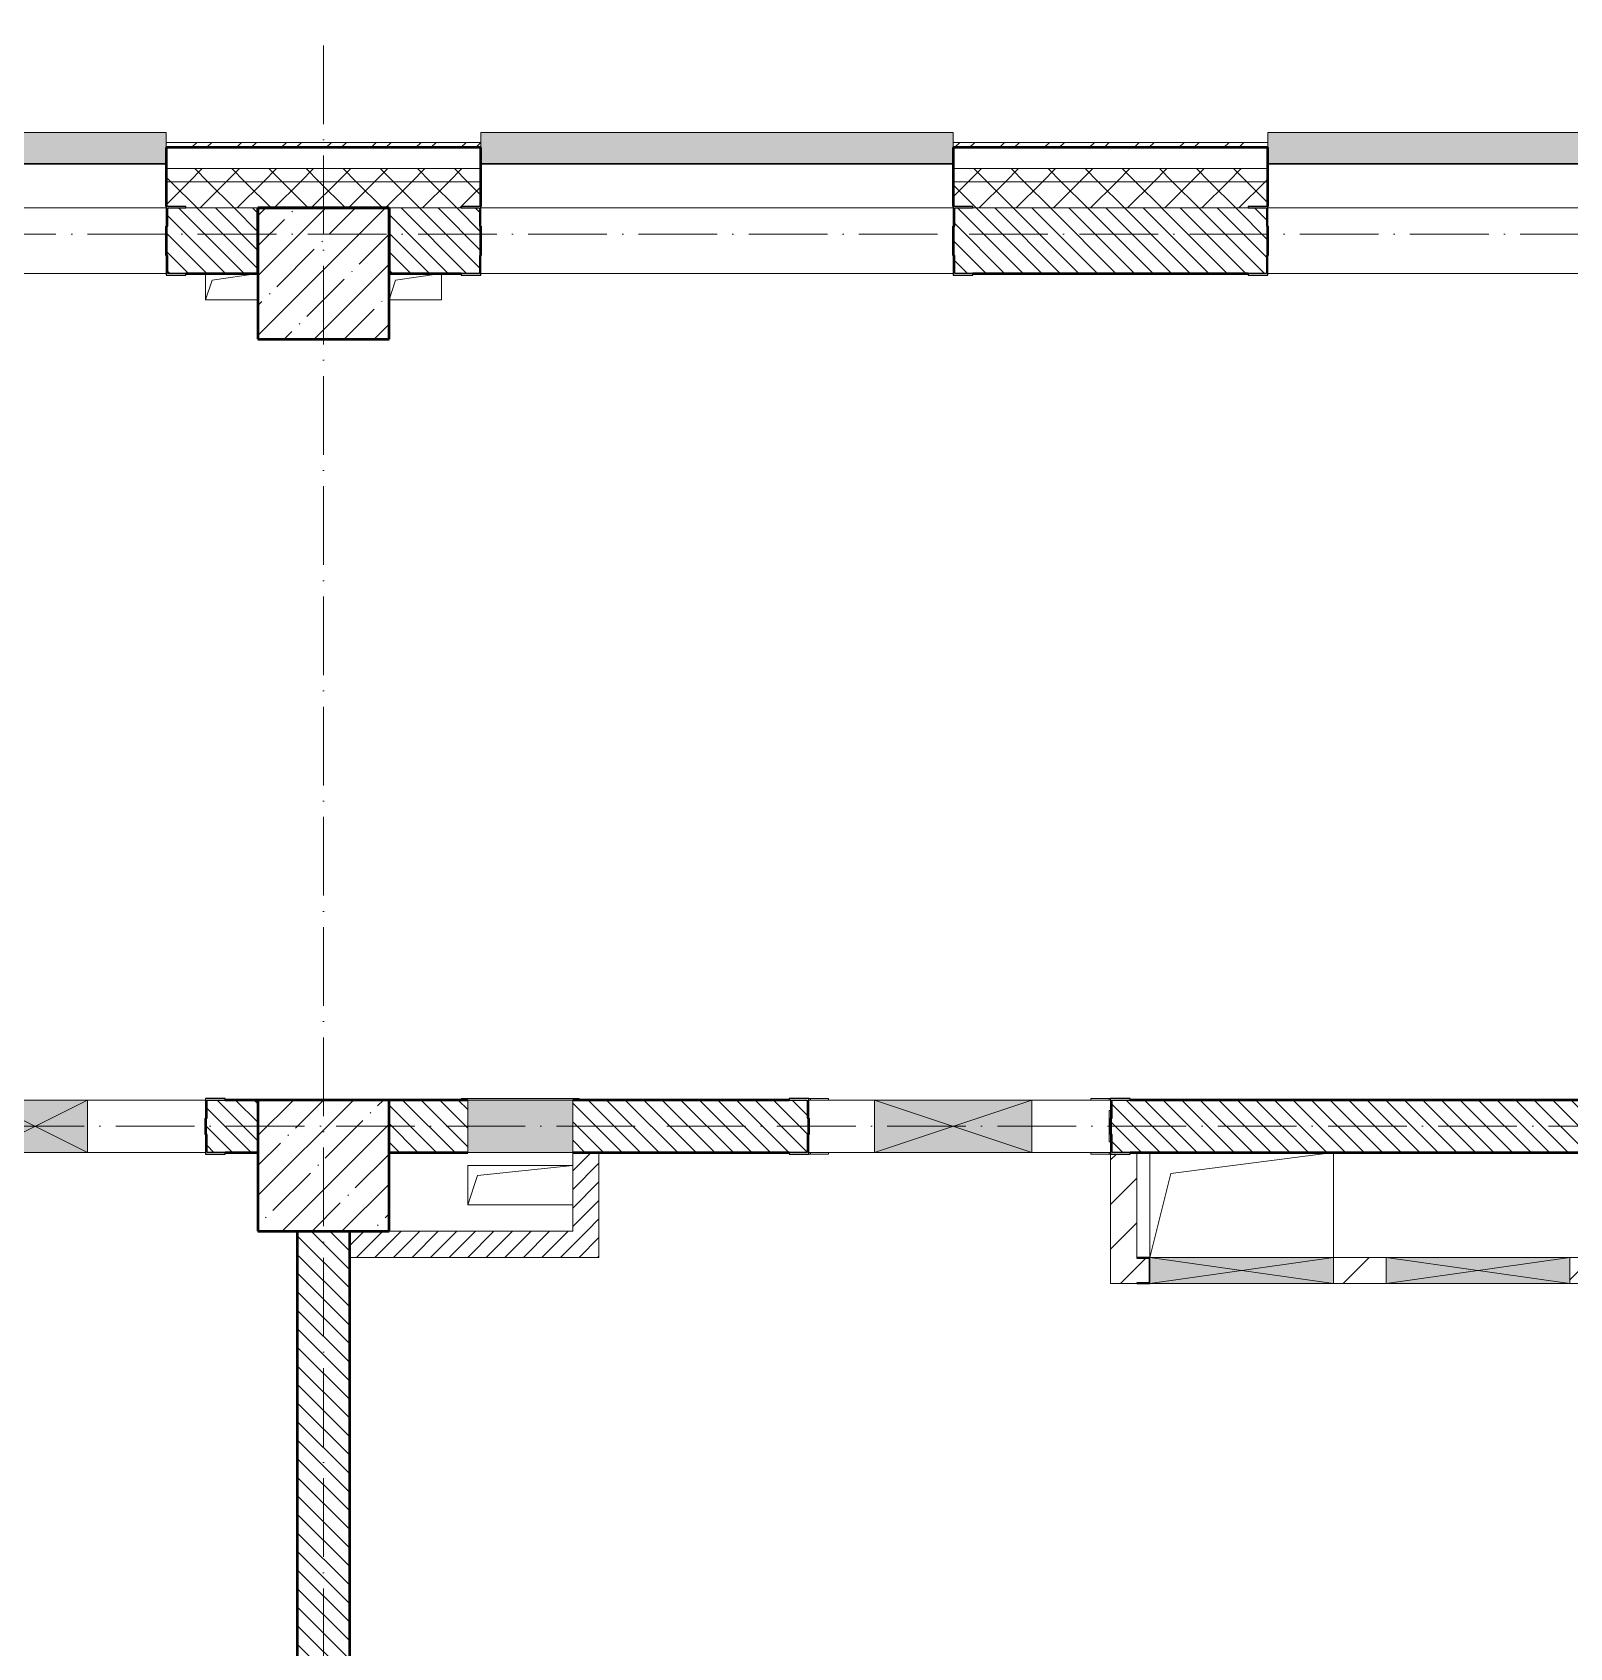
# Model space of a CAD drawing. Header units: millimetres. Extents: x -12989 to 629078, y -109036 to 555275.
# Drawn here: x 560058 to 565918, y 94778 to 100935 of the extents above; entities that cross this region are included whole.
import ezdxf

# ---------------------------------------------------------------- set-up
doc = ezdxf.new("R2010")
doc.units = ezdxf.units.MM
doc.linetypes.add('50_200_ШТРИХ_1Т_ш5_п1_п1_', pattern=[700, 500, -100, 0, -100])
for name, color, linetype, lineweight in [('A-DETL-GENF-OTLN', 7, 'Continuous', 9), ('A-FLOR-____-OTLN', 7, 'Continuous', 9), ('A-GENM-____-MCUT', 7, 'Continuous', 25), ('A-GENM-____-OTLN', 7, 'Continuous', 9), ('A-GENM-____-OTLN-1', 7, 'Continuous', 25), ('A-GLAZ-____-OTLN', 7, 'Continuous', 9), ('A-WALL-____-MCUT-2', 7, 'Continuous', 50), ('A-WALL-____-MCUT-3', 7, 'Continuous', 9), ('A-WALL-____-OTLN', 7, 'Continuous', 9), ('A-WALL-____-PATT-1', 7, 'Continuous', 9), ('A-WALL-FNSH-MCUT-1', 7, 'Continuous', 9), ('I-WALL-____-OTLN', 7, 'Continuous', 9), ('S-COLS-____-MCUT', 7, 'Continuous', 50), ('S-COLS-____-OTLN', 7, 'Continuous', 9), ('S-GRID-____-OTLN-1', 7, '50_200_ШТРИХ_1Т_ш5_п1_п1_', 9)]:
    doc.layers.add(name, color=color, linetype=linetype, lineweight=lineweight)
doc.layers.add('A-GLAZ-____-OTLN-1', color=7, linetype='Continuous', lineweight=9, true_color=0xc0c0c0)
pattern_1 = [(135, (516567.8, 90784.41), (-35.35534, -35.35534), [])]
pattern_2 = [(45, (516567.8, 90784.41), (-70.71068, 70.71068), []), (135, (516567.8, 90784.41), (-70.71068, -70.71068), [])]
pattern_3 = [(45, (516567.8, 90784.41), (-35.35534, 35.35534), [])]
pattern_4 = [(45, (516567.8, 90784.41), (-84.8528, 84.8528), [])]

# ---------------------------------------------------------------- blocks, each defined once
blk = doc.blocks.new('BSC_Колонна _Прямоугольная - 500х500-V90-АР1_План отверстий 2 этажа в осях 1-64_А-ГГ')
at = {"layer": 'S-COLS-____-OTLN'}
h = blk.add_hatch(dxfattribs=at)
h.set_pattern_fill('FP_119', color=256, style=0, pattern_type=2)
h.set_pattern_definition([(45, (-44600, -5831.04), (-114.04925, 114.04925), []), (45, (-44485.95, -5831.04), (-114.04925, 114.04925), [201.613, -40.323, 3.353, -36.97])])
h.paths.add_polyline_path([(-250, -250), (250, -250), (250, 250), (-250, 250)], flags=0)
at = {"layer": 'S-COLS-____-MCUT'}
for p, q in [((250, 250), (-250, 250)), ((-250, 250), (-250, -250)), ((250, -250), (250, 250)), ((-250, -250), (250, -250))]:
    blk.add_line(p, q, dxfattribs=at)
blk = doc.blocks.new('Фахверк_СКБ_Уголок - 250_2700-27497298-АР1_План отверстий 2 этажа в осях 1-64_А-ГГ')
at = {"layer": 'A-GENM-____-MCUT'}
for p, q in [((200, 181), (125, 181)), ((125, 181), (125, 106)), ((131, 106), (131, 175)), ((131, 175), (200, 175)), ((200, 175), (200, 181)), ((125, 106), (131, 106)), ((131, -6), (125, -6)), ((125, -6), (125, -81)), ((131, -75), (131, -6)), ((125, -81), (200, -81)), ((200, -75), (131, -75)), ((200, -81), (200, -75))]:
    blk.add_line(p, q, dxfattribs=at)
blk = doc.blocks.new('154_Стойка_СКБ_Уголок - СМ-2180_200-28268025-АР1_План отверстий 2 этажа в осях 1-64_А-ГГ')
at = {"layer": 'A-GENM-____-MCUT'}
for p, q in [((125, 156), (125, 81)), ((200, 156), (125, 156)), ((131, 81), (131, 150)), ((131, 150), (200, 150)), ((200, 150), (200, 156)), ((125, 81), (131, 81)), ((131, 19), (125, 19)), ((125, 19), (125, -56)), ((131, -50), (131, 19)), ((125, -56), (200, -56)), ((200, -50), (131, -50)), ((200, -56), (200, -50))]:
    blk.add_line(p, q, dxfattribs=at)
blk = doc.blocks.new('Стойка_Влож_Уголок_Опорный - Уголок-28213941-АР1_План отверстий 2 этажа в осях 1-64_А-ГГ')
at = {"layer": 'A-GENM-____-OTLN'}
for p, q in [((-212, -6), (-212, 0)), ((0, 0), (0, -6)), ((-212, -75), (-212, -6)), ((-212, -6), (-206, -6)), ((-6, -6), (0, -6)), ((0, -6), (0, -75)), ((-212, -75), (-206, -75)), ((-6, -75), (0, -75))]:
    blk.add_line(p, q, dxfattribs=at)
blk = doc.blocks.new('Стойка_Влож_Полоса боковая - Полоса-V142-АР1_План отверстий 2 этажа в осях 1-64_А-ГГ')
at = {"layer": 'A-GENM-____-OTLN'}
for p, q in [((-5, 60), (0, 60)), ((-5, -60), (-5, 60)), ((0, -60), (-5, -60))]:
    blk.add_line(p, q, dxfattribs=at)
blk = doc.blocks.new('Фахверк_СКБ_Уголок - 200_3960-28268576-АР1_План отверстий 2 этажа в осях 1-64_А-ГГ')
at = {"layer": 'A-GENM-____-MCUT'}
for p, q in [((200, 156), (125, 156)), ((125, 156), (125, 81)), ((131, 81), (131, 150)), ((131, 150), (200, 150)), ((200, 150), (200, 156)), ((125, 81), (131, 81)), ((131, 19), (125, 19)), ((125, 19), (125, -56)), ((131, -50), (131, 19)), ((125, -56), (200, -56)), ((200, -50), (131, -50)), ((200, -56), (200, -50))]:
    blk.add_line(p, q, dxfattribs=at)
blk = doc.blocks.new('AR_Отверстие Ниша - Лючок-32403954-АР1_План отверстий 2 этажа в осях 1-64_А-ГГ')
at = {"layer": 'A-GLAZ-____-OTLN'}
blk.add_hatch(color=256, dxfattribs=at).paths.add_polyline_path([(-200, 100), (-200, -100), (200, -100), (200, 100)], flags=0)
for p, q in [((200, 100), (-200, 100)), ((-200, 100), (-200, -100)), ((200, -100), (200, 100)), ((-200, -100), (200, -100))]:
    blk.add_line(p, q, dxfattribs=at)
blk = doc.blocks.new('Л_Общий_Лючок - Лючок-29677405-АР1_План отверстий 2 этажа в осях 1-64_А-ГГ')
at = {"layer": 'A-GLAZ-____-OTLN-1'}
blk.add_hatch(color=256, dxfattribs=at).paths.add_polyline_path([(400, 0), (424, 0), (424, 6), (-24, 6), (-24, 0), (0, 0)], flags=0)
at = {"layer": 'A-GLAZ-____-OTLN'}
for p, q in [((424, 6), (-24, 6)), ((-24, 6), (-24, 0)), ((424, 6), (424, 0))]:
    blk.add_line(p, q, dxfattribs=at)
blk = doc.blocks.new('AR_Отверстие прямоугольное _в плите_ - AR_Отверстие прямоугольное _в плите_-V155-АР1_План отверстий 2 этажа в осях 1-64_А-ГГ')
at = {"layer": 'A-GENM-____-OTLN'}
for p, q in [((200, 75), (-200, 75)), ((-200, 75), (-200, -75)), ((-162.5, 37.5), (200, 75)), ((-200, -75), (-162.5, 37.5)), ((-200, -75), (200, -75))]:
    blk.add_line(p, q, dxfattribs=at)
blk = doc.blocks.new('AR_Отверстие прямоугольное _в плите_ - AR_Отверстие прямоугольное _в плите_-V165-АР1_План отверстий 2 этажа в осях 1-64_А-ГГ')
at = {"layer": 'A-GENM-____-OTLN'}
for p, q in [((-100, 50), (-100, -50)), ((-100, -50), (-75, 25)), ((-75, 25), (100, 50)), ((-100, -50), (100, -50))]:
    blk.add_line(p, q, dxfattribs=at)
blk = doc.blocks.new('AR_Отверстие прямоугольное _в плите_ - AR_Отверстие прямоугольное _в плите_-V166-АР1_План отверстий 2 этажа в осях 1-64_А-ГГ')
at = {"layer": 'A-GENM-____-OTLN'}
for p, q in [((-100, -50), (-75, 25)), ((-75, 25), (100, 50)), ((100, -50), (100, 50)), ((-100, -50), (100, -50))]:
    blk.add_line(p, q, dxfattribs=at)
blk = doc.blocks.new('AR_Отверстие прямоугольное _в плите_ - AR_Отверстие прямоугольное _в плите_-30552525-АР1_План отверстий 2 этажа в осях 1-64_А-ГГ')
at = {"layer": 'A-GENM-____-OTLN'}
for p, q in [((-350, 200), (-350, -200)), ((-270, 120), (350, 200)), ((350, -200), (350, 200)), ((-350, -200), (-270, 120))]:
    blk.add_line(p, q, dxfattribs=at)
blk = doc.blocks.new('Отлив_СКБ - Отлив витража_120_НВФ-31885689-АР1_План отверстий 2 этажа в осях 1-64_А-ГГ')
at = {"layer": 'A-GLAZ-____-OTLN-1'}
for points in [[(1800, 2), (1800, 120), (0, 120), (0, 2), (1103.1, 2)], [(1103.1, 0), (1800, 0), (1800, 2), (0, 2), (0, 0)]]:
    blk.add_hatch(color=256, dxfattribs=at).paths.add_polyline_path(points, flags=0)
at = {"layer": 'A-GLAZ-____-OTLN'}
for p, q in [((0, 83), (0, 120)), ((1800, 120), (0, 120)), ((1800, 120), (1800, 83)), ((0, 2), (1800, 2)), ((1800, 0), (0, 0))]:
    blk.add_line(p, q, dxfattribs=at)
blk = doc.blocks.new('AR_Отверстие прямоугольное _в стене__БезПР - AR_Отверстие прямоугольное _в стене__БезПР-36428632-АР1_План отверстий 2 этажа в осях 1-64_А-ГГ')
at = {"layer": 'A-GLAZ-____-OTLN'}
blk.add_hatch(color=256, dxfattribs=at).paths.add_polyline_path([(-200, -100), (200, -100), (200, 100), (-200, 100)], flags=0)
at = {"layer": 'A-DETL-GENF-OTLN'}
for p, q in [((-200, -100), (-200, 100)), ((-200, 100), (200, 100)), ((200, 100), (-200, -100)), ((-200, 100), (200, -100)), ((200, 100), (-200, 100)), ((-200, 100), (-200, -100)), ((200, 100), (200, -100)), ((200, -100), (200, 100)), ((200, -100), (-200, -100)), ((-200, -100), (200, -100))]:
    blk.add_line(p, q, dxfattribs=at)
at = {"layer": 'A-GLAZ-____-OTLN'}
blk.add_line((200, 100), (-200, 100), dxfattribs=at)
blk = doc.blocks.new('AR_Отверстие прямоугольное _в стене__БезПР - AR_Отверстие прямоугольное _в стене__БезПР-36429042-АР1_План отверстий 2 этажа в осях 1-64_А-ГГ')
at = {"layer": 'A-GLAZ-____-OTLN'}
blk.add_hatch(color=256, dxfattribs=at).paths.add_polyline_path([(-350, -50), (350, -50), (350, 50), (-350, 50)], flags=0)
at = {"layer": 'A-DETL-GENF-OTLN'}
for p, q in [((-350, -50), (-350, 50)), ((-350, 50), (350, 50)), ((350, 50), (-350, -50)), ((-350, 50), (350, -50)), ((350, 50), (-350, 50)), ((-350, 50), (-350, -50)), ((350, 50), (350, -50)), ((350, -50), (350, 50)), ((350, -50), (-350, -50)), ((-350, -50), (350, -50))]:
    blk.add_line(p, q, dxfattribs=at)
at = {"layer": 'A-GLAZ-____-OTLN'}
blk.add_line((350, 50), (-350, 50), dxfattribs=at)
blk = doc.blocks.new('AR_Отверстие прямоугольное _в стене_ - AR_Отверстие прямоугольное _в стене__ОВ-36867292-АР1_План отверстий 2 этажа в осях 1-64_А-ГГ')
at = {"layer": 'A-GLAZ-____-OTLN'}
blk.add_hatch(color=256, dxfattribs=at).paths.add_polyline_path([(350, -50), (350, 50), (-350, 50), (-350, -50)], flags=0)
at = {"layer": 'A-DETL-GENF-OTLN'}
for p, q in [((-350, -50), (-350, 50)), ((-350, 50), (350, 50)), ((350, 50), (-350, -50)), ((-350, 50), (350, -50)), ((350, 50), (-350, 50)), ((-350, 50), (-350, -50)), ((350, 50), (350, -50)), ((350, -50), (350, 50)), ((350, -50), (-350, -50)), ((-350, -50), (350, -50))]:
    blk.add_line(p, q, dxfattribs=at)
blk = doc.blocks.new('AR_Отверстие прямоугольное _в стене_ - AR_Отверстие прямоугольное _в стене__ОВ-36868278-АР1_План отверстий 2 этажа в осях 1-64_А-ГГ')
at = {"layer": 'A-GLAZ-____-OTLN'}
blk.add_hatch(color=256, dxfattribs=at).paths.add_polyline_path([(-300, 100), (-300, -100), (300, -100), (300, 100)], flags=0)
at = {"layer": 'A-DETL-GENF-OTLN'}
for p, q in [((-300, -100), (-300, 100)), ((-300, 100), (300, 100)), ((300, 100), (-300, -100)), ((-300, 100), (300, -100)), ((300, 100), (-300, 100)), ((-300, 100), (-300, -100)), ((300, 100), (300, -100)), ((300, -100), (300, 100)), ((300, -100), (-300, -100)), ((-300, -100), (300, -100))]:
    blk.add_line(p, q, dxfattribs=at)
blk = doc.blocks.new('154_Фахверк_СКБ_Швеллер - Тип_100_3960_зеркало-V199-АР1_План отверстий 2 этажа в осях 1-64_А-ГГ')
at = {"layer": 'A-GENM-____-MCUT'}
for p, q in [((175, 50), (125, 50)), ((128, 47), (175, 47)), ((128, -47), (128, 47)), ((175, 47), (175, 50)), ((125, -50), (175, -50)), ((175, -47), (128, -47)), ((175, -50), (175, -47))]:
    blk.add_line(p, q, dxfattribs=at)
blk = doc.blocks.new('3эт')
at = {"layer": 'S-GRID-____-OTLN-1', "color": 251, "ltscale": 0.6, "true_color": 0x636466}
for p, q in [((328370.7, -91346.1), (328370.7, -76712.9)), ((387845.1, -77482.4), (279340.9, -77482.4)), ((374089.5, -80882.4), (279101.9, -80882.4))]:
    blk.add_line(p, q, dxfattribs=at)

msp = doc.modelspace()

# ---------------------------------------------------------------- hatches: boundary and pattern name
at = {"layer": 'A-WALL-____-PATT-1'}
h = msp.add_hatch(dxfattribs=at)
h.set_pattern_fill('FP_3', color=256, style=0, pattern_type=2)
h.set_pattern_definition([(45, (516567.8, 90784.41), (-85.53659, 85.53659), []), (45, (516624.82, 90784.41), (-85.53659, 85.53659), [])])
h.paths.add_polyline_path([(588432.7976, 100495.4504), (588432.7976, 100515.4504), (584567.7976, 100515.4504), (584567.7976, 100495.4504), (587252.6795, 100495.4504)], flags=0)
h.paths.add_polyline_path([(582767.7976, 100495.4504), (582767.7976, 100515.4504), (581567.7976, 100515.4504), (581567.7976, 100495.4504), (581950.2867, 100495.4504)], flags=0)
h.paths.add_polyline_path([(579767.7976, 100495.4504), (579767.7976, 100515.4504), (578567.7976, 100515.4504), (578567.7976, 100495.4504), (579299.0902, 100495.4504)], flags=0)
h.paths.add_polyline_path([(575764.1617, 100495.4504), (576767.7976, 100495.4504), (576767.7976, 100515.4504), (575567.7976, 100515.4504), (575567.7976, 100495.4504)], flags=0)
h.paths.add_polyline_path([(573112.9652, 100495.4504), (573767.7976, 100495.4504), (573767.7976, 100515.4504), (572567.7976, 100515.4504), (572567.7976, 100495.4504)], flags=0)
h.paths.add_polyline_path([(570767.7976, 100495.4504), (570767.7976, 100515.4504), (569567.7976, 100515.4504), (569567.7976, 100495.4504), (569578.0367, 100495.4504)], flags=0)
h.paths.add_polyline_path([(567767.7976, 100495.4504), (567767.7976, 100515.4504), (566567.7976, 100515.4504), (566567.7976, 100495.4504), (566926.8402, 100495.4504)], flags=0)
h.paths.add_polyline_path([(561767.7976, 100495.4504), (561767.7976, 100515.4504), (560567.7976, 100515.4504), (560567.7976, 100495.4504), (560740.7152, 100495.4504)], flags=0)
h.paths.add_polyline_path([(563567.7976, 100495.4504), (564767.7976, 100495.4504), (564767.7976, 100515.4504), (563567.7976, 100515.4504)], flags=0)
h.paths.add_polyline_path([(557567.7976, 100495.4504), (558767.7976, 100495.4504), (558767.7976, 100515.4504), (557567.7976, 100515.4504)], flags=0)
h.paths.add_polyline_path([(554902.7976, 100495.4504), (555767.7976, 100495.4504), (555767.7976, 100515.4504), (554902.7976, 100515.4504)], flags=0)
h = msp.add_hatch(dxfattribs=at)
h.set_pattern_fill('FP_1', color=256, style=0, pattern_type=2)
h.set_pattern_definition(pattern_2)
h.paths.add_polyline_path([(590917.7976, 100365.4504), (590917.7976, 100415.4504), (584567.7976, 100415.4504), (584567.7976, 100365.4504), (590787.6081, 100365.4504)], flags=0)
h.paths.add_polyline_path([(581950.2867, 100365.4504), (582767.7976, 100365.4504), (582767.7976, 100415.4504), (581567.7976, 100415.4504), (581567.7976, 100365.4504)], flags=0)
h.paths.add_polyline_path([(579767.7976, 100365.4504), (579767.7976, 100415.4504), (578567.7976, 100415.4504), (578567.7976, 100365.4504), (579299.0902, 100365.4504)], flags=0)
h.paths.add_polyline_path([(576767.7976, 100365.4504), (576767.7976, 100415.4504), (575567.7976, 100415.4504), (575567.7976, 100365.4504), (576647.8938, 100365.4504)], flags=0)
h.paths.add_polyline_path([(573767.7976, 100365.4504), (573767.7976, 100415.4504), (572567.7976, 100415.4504), (572567.7976, 100365.4504), (573112.9652, 100365.4504)], flags=0)
h.paths.add_polyline_path([(569567.7976, 100365.4504), (570767.7976, 100365.4504), (570767.7976, 100415.4504), (569567.7976, 100415.4504)], flags=0)
h.paths.add_polyline_path([(566567.7976, 100365.4504), (567767.7976, 100365.4504), (567767.7976, 100415.4504), (566567.7976, 100415.4504)], flags=0)
h.paths.add_polyline_path([(564275.6438, 100365.4504), (564767.7976, 100365.4504), (564767.7976, 100415.4504), (563567.7976, 100415.4504), (563567.7976, 100365.4504)], flags=0)
h.paths.add_polyline_path([(561767.7976, 100365.4504), (561767.7976, 100415.4504), (560567.7976, 100415.4504), (560567.7976, 100365.4504), (560740.7152, 100365.4504)], flags=0)
h.paths.add_polyline_path([(558767.7976, 100365.4504), (558767.7976, 100415.4504), (557567.7976, 100415.4504), (557567.7976, 100365.4504), (558089.5188, 100365.4504)], flags=0)
h.paths.add_polyline_path([(554367.7976, 100365.4504), (555767.7976, 100365.4504), (555767.7976, 100415.4504), (554367.7976, 100415.4504)], flags=0)
h.paths.add_polyline_path([(552567.7976, 100365.4504), (552567.7976, 100415.4504), (551367.7976, 100415.4504), (551367.7976, 100365.4504), (551903.3938, 100365.4504)], flags=0)
h.paths.add_polyline_path([(543567.7976, 100365.4504), (543567.7976, 100415.4504), (540397.7976, 100415.4504), (540397.7976, 100365.4504), (541298.6081, 100365.4504)], flags=0)
h = msp.add_hatch(dxfattribs=at)
h.set_pattern_fill('FP_1', color=256, style=0, pattern_type=2)
h.set_pattern_definition(pattern_2)
h.paths.add_polyline_path([(590917.7976, 100265.4504), (590917.7976, 100365.4504), (584567.7976, 100365.4504), (584567.7976, 100271.4504), (584642.7976, 100271.4504), (584642.7976, 100265.4504), (590787.6081, 100265.4504)], flags=0)
h.paths.add_polyline_path([(581950.2867, 100265.4504), (582692.7976, 100265.4504), (582692.7976, 100271.4504), (582767.7976, 100271.4504), (582767.7976, 100365.4504), (581567.7976, 100365.4504), (581567.7976, 100271.4504), (581642.7976, 100271.4504), (581642.7976, 100265.4504)], flags=0)
h.paths.add_polyline_path([(579692.7976, 100265.4504), (579692.7976, 100271.4504), (579767.7976, 100271.4504), (579767.7976, 100365.4504), (578567.7976, 100365.4504), (578567.7976, 100271.4504), (578642.7976, 100271.4504), (578642.7976, 100265.4504), (579417.7976, 100265.4504)], flags=0)
h.paths.add_polyline_path([(575917.7976, 100265.4504), (576692.7976, 100265.4504), (576692.7976, 100271.4504), (576767.7976, 100271.4504), (576767.7976, 100365.4504), (575567.7976, 100365.4504), (575567.7976, 100271.4504), (575642.7976, 100271.4504), (575642.7976, 100265.4504), (575764.1617, 100265.4504)], flags=0)
h.paths.add_polyline_path([(573112.9652, 100265.4504), (573692.7976, 100265.4504), (573692.7976, 100271.4504), (573767.7976, 100271.4504), (573767.7976, 100365.4504), (572567.7976, 100365.4504), (572567.7976, 100271.4504), (572642.7976, 100271.4504), (572642.7976, 100265.4504)], flags=0)
h.paths.add_polyline_path([(570417.7976, 100265.4504), (570692.7976, 100265.4504), (570692.7976, 100271.4504), (570767.7976, 100271.4504), (570767.7976, 100365.4504), (569567.7976, 100365.4504), (569567.7976, 100271.4504), (569642.7976, 100271.4504), (569642.7976, 100265.4504), (569917.7976, 100265.4504)], flags=0)
h.paths.add_polyline_path([(567417.7976, 100265.4504), (567692.7976, 100265.4504), (567692.7976, 100271.4504), (567767.7976, 100271.4504), (567767.7976, 100365.4504), (566567.7976, 100365.4504), (566567.7976, 100271.4504), (566642.7976, 100271.4504), (566642.7976, 100265.4504), (566926.8402, 100265.4504)], flags=0)
h.paths.add_polyline_path([(564692.7976, 100265.4504), (564692.7976, 100271.4504), (564767.7976, 100271.4504), (564767.7976, 100365.4504), (563567.7976, 100365.4504), (563567.7976, 100271.4504), (563642.7976, 100271.4504), (563642.7976, 100265.4504), (564275.6438, 100265.4504)], flags=0)
h.paths.add_polyline_path([(561692.7976, 100265.4504), (561692.7976, 100271.4504), (561767.7976, 100271.4504), (561767.7976, 100365.4504), (560567.7976, 100365.4504), (560567.7976, 100271.4504), (560642.7976, 100271.4504), (560642.7976, 100265.4504), (561417.7976, 100265.4504)], flags=0)
h.paths.add_polyline_path([(557642.7976, 100265.4504), (558692.7976, 100265.4504), (558692.7976, 100271.4504), (558767.7976, 100271.4504), (558767.7976, 100365.4504), (557567.7976, 100365.4504), (557567.7976, 100271.4504), (557642.7976, 100271.4504)], flags=0)
h.paths.add_polyline_path([(555417.7976, 100265.4504), (555692.7976, 100265.4504), (555692.7976, 100271.4504), (555767.7976, 100271.4504), (555767.7976, 100365.4504), (554367.7976, 100365.4504), (554367.7976, 100265.4504), (554867.7976, 100265.4504)], flags=0)
h.paths.add_polyline_path([(551903.3938, 100265.4504), (552492.7976, 100265.4504), (552492.7976, 100271.4504), (552567.7976, 100271.4504), (552567.7976, 100365.4504), (551367.7976, 100365.4504), (551367.7976, 100265.4504), (551867.7976, 100265.4504)], flags=0)
h.paths.add_polyline_path([(543492.7976, 100265.4504), (543492.7976, 100271.4504), (543567.7976, 100271.4504), (543567.7976, 100365.4504), (540397.7976, 100365.4504), (540397.7976, 100265.4504), (542867.7976, 100265.4504)], flags=0)
h = msp.add_hatch(dxfattribs=at)
h.set_pattern_fill('FP_6', color=256, style=0, pattern_type=2)
h.set_pattern_definition(pattern_1)
h.paths.add_polyline_path([(560573.7976, 100015.4504), (560917.7976, 100015.4504), (560917.7976, 100265.4504), (560573.7976, 100265.4504), (560573.7976, 100196.4504), (560567.7976, 100196.4504), (560567.7976, 100084.4504), (560573.7976, 100084.4504), (560573.7976, 100019.7361)], flags=0)
h.paths.add_polyline_path([(558692.7976, 100015.4504), (558761.7976, 100015.4504), (558761.7976, 100084.4504), (558767.7976, 100084.4504), (558767.7976, 100196.4504), (558761.7976, 100196.4504), (558761.7976, 100265.4504), (558417.7976, 100265.4504), (558417.7976, 100015.4504)], flags=0)
h = msp.add_hatch(dxfattribs=at)
h.set_pattern_fill('FP_6', color=256, style=0, pattern_type=2)
h.set_pattern_definition(pattern_1)
h.paths.add_polyline_path([(566642.7976, 100015.4504), (566917.7976, 100015.4504), (566917.7976, 100265.4504), (566573.7976, 100265.4504), (566573.7976, 100196.4504), (566567.7976, 100196.4504), (566567.7976, 100084.4504), (566573.7976, 100084.4504), (566573.7976, 100015.4504)], flags=0)
h.paths.add_polyline_path([(563642.7976, 100015.4504), (564761.7976, 100015.4504), (564761.7976, 100084.4504), (564767.7976, 100084.4504), (564767.7976, 100196.4504), (564761.7976, 100196.4504), (564761.7976, 100265.4504), (563573.7976, 100265.4504), (563573.7976, 100196.4504), (563567.7976, 100196.4504), (563567.7976, 100084.4504), (563573.7976, 100084.4504), (563573.7976, 100015.4504)], flags=0)
h.paths.add_polyline_path([(561692.7976, 100015.4504), (561761.7976, 100015.4504), (561761.7976, 100084.4504), (561767.7976, 100084.4504), (561767.7976, 100196.4504), (561761.7976, 100196.4504), (561761.7976, 100265.4504), (561417.7976, 100265.4504), (561417.7976, 100015.4504)], flags=0)
h = msp.add_hatch(dxfattribs=at)
h.set_pattern_fill('FP_6', color=256, style=0, pattern_type=2)
h.set_pattern_definition(pattern_1)
h.paths.add_polyline_path([(560792.7976, 96665.4504), (560917.7976, 96665.4504), (560917.7976, 96865.4504), (560723.7976, 96865.4504), (560723.7976, 96796.4504), (560717.7976, 96796.4504), (560717.7976, 96734.4504), (560723.7976, 96734.4504), (560723.7976, 96665.4504), (560740.7152, 96665.4504)], flags=0)
h.paths.add_polyline_path([(558973.2509, 96665.4504), (559011.7976, 96665.4504), (559011.7976, 96734.4504), (559017.7976, 96734.4504), (559017.7976, 96796.4504), (559011.7976, 96796.4504), (559011.7976, 96865.4504), (558417.7976, 96865.4504), (558417.7976, 96665.4504), (558942.7976, 96665.4504)], flags=0)
h = msp.add_hatch(dxfattribs=at)
h.set_pattern_fill('FP_6', color=256, style=0, pattern_type=2)
h.set_pattern_definition(pattern_1)
h.paths.add_polyline_path([(566043.1081, 96665.4504), (566917.7976, 96665.4504), (566917.7976, 96865.4504), (564173.7976, 96865.4504), (564173.7976, 96796.4504), (564167.7976, 96796.4504), (564167.7976, 96734.4504), (564173.7976, 96734.4504), (564173.7976, 96665.4504), (564275.6438, 96665.4504)], flags=0)
h.paths.add_polyline_path([(562117.7976, 96665.4504), (563011.7976, 96665.4504), (563011.7976, 96734.4504), (563017.7976, 96734.4504), (563017.7976, 96796.4504), (563011.7976, 96796.4504), (563011.7976, 96865.4504), (562117.7976, 96865.4504), (562117.7976, 96752.9504)], flags=0)
h.paths.add_polyline_path([(561417.7976, 96665.4504), (561717.7976, 96665.4504), (561717.7976, 96865.4504), (561417.7976, 96865.4504)], flags=0)
h = msp.add_hatch(dxfattribs=at)
h.set_pattern_fill('FP_5', color=256, style=0, pattern_type=2)
h.set_pattern_definition(pattern_3)
h.paths.add_polyline_path([(562217.7976, 96365.4504), (562217.7976, 96665.4504), (562117.7976, 96665.4504), (562117.7976, 96365.4504)], flags=0)
h = msp.add_hatch(dxfattribs=at)
h.set_pattern_fill('FP_4', color=256, style=0, pattern_type=2)
h.set_pattern_definition(pattern_4)
h.paths.add_polyline_path([(564267.7976, 96165.4504), (564267.7976, 96665.4504), (564242.7976, 96665.4504), (564242.7976, 96659.4504), (564167.7976, 96659.4504), (564167.7976, 96165.4504)], flags=0)
h = msp.add_hatch(dxfattribs=at)
h.set_pattern_fill('FP_6', color=256, style=0, pattern_type=2)
h.set_pattern_definition(pattern_1)
h.paths.add_polyline_path([(561067.7976, 89365.4504), (561267.7976, 89365.4504), (561267.7976, 92859.4504), (561198.7976, 92859.4504), (561198.7976, 92865.4504), (561267.7976, 92865.4504), (561267.7976, 96365.4504), (561067.7976, 96365.4504), (561067.7976, 92865.4504), (561136.7976, 92865.4504), (561136.7976, 92859.4504), (561067.7976, 92859.4504), (561067.7976, 89800.329)], flags=0)
h = msp.add_hatch(dxfattribs=at)
h.set_pattern_fill('FP_5', color=256, style=0, pattern_type=2)
h.set_pattern_definition(pattern_3)
h.paths.add_polyline_path([(561417.7976, 96265.4504), (562217.7976, 96265.4504), (562217.7976, 96365.4504), (561267.7976, 96365.4504), (561267.7976, 96265.4504)], flags=0)
h = msp.add_hatch(dxfattribs=at)
h.set_pattern_fill('FP_4', color=256, style=0, pattern_type=2)
h.set_pattern_definition(pattern_4)
h.paths.add_polyline_path([(565017.7976, 96165.4504), (565217.7976, 96165.4504), (565217.7976, 96265.4504), (565017.7976, 96265.4504)], flags=0)
h.paths.add_polyline_path([(566043.1081, 96165.4504), (566117.7976, 96165.4504), (566117.7976, 96265.4504), (565917.7976, 96265.4504), (565917.7976, 96165.4504)], flags=0)
h.paths.add_polyline_path([(567067.7976, 96165.4504), (567067.7976, 96265.4504), (566467.7976, 96265.4504), (566467.7976, 96165.4504)], flags=0)
h.paths.add_polyline_path([(564269.2976, 96168.4504), (564314.7976, 96168.4504), (564314.7976, 96262.4504), (564267.7976, 96262.4504), (564267.7976, 96168.4504)], flags=0)
at = {"layer": 'S-COLS-____-OTLN'}
h = msp.add_hatch(dxfattribs=at)
h.set_pattern_fill('FP_25', color=256, style=0, pattern_type=2)
h.set_pattern_definition([(45, (516567.8, 90784.41), (-114.04925, 114.04925), []), (45, (516681.85, 90784.41), (-114.04925, 114.04925), [201.612, -40.322, 3.353, -36.97])])
h.paths.add_polyline_path([(560917.7976, 99765.4504), (561417.7976, 99765.4504), (561417.7976, 100265.4504), (560917.7976, 100265.4504), (560917.7976, 100120.257)], flags=0)

# ---------------------------------------------------------------- linework, layer by layer
at = {"layer": 'A-FLOR-____-OTLN'}
for p, q in [((564317.6988, 96265.4504), (564317.6988, 96665.4504)), ((565017.6988, 96665.4504), (565017.6988, 96265.4504)), ((561717.7976, 96615.4504), (562117.7976, 96615.4504)), ((561717.7976, 96465.4504), (561717.7976, 96615.4504)), ((562117.7976, 96465.4504), (561717.7976, 96465.4504))]:
    msp.add_line(p, q, dxfattribs=at)
at = {"layer": 'A-WALL-____-MCUT-2'}
for p, q in [((561767.7976, 100495.4504), (560567.7976, 100495.4504)), ((560567.7976, 100495.4504), (560567.7976, 100271.4504)), ((561767.7976, 100271.4504), (561767.7976, 100495.4504)), ((564767.7976, 100495.4504), (563567.7976, 100495.4504)), ((563567.7976, 100495.4504), (563567.7976, 100271.4504)), ((564767.7976, 100271.4504), (564767.7976, 100495.4504)), ((560917.7976, 100265.4504), (561417.7976, 100265.4504)), ((560917.7976, 100015.4504), (560917.7976, 100265.4504)), ((561417.7976, 100265.4504), (561417.7976, 100015.4504)), ((560567.7976, 100196.4504), (560567.7976, 100084.4504)), ((561767.7976, 100084.4504), (561767.7976, 100196.4504)), ((563567.7976, 100196.4504), (563567.7976, 100084.4504)), ((564767.7976, 100084.4504), (564767.7976, 100196.4504)), ((560642.7976, 100015.4504), (560917.7976, 100015.4504)), ((561417.7976, 100015.4504), (561692.7976, 100015.4504)), ((563642.7976, 100015.4504), (564692.7976, 100015.4504)), ((560917.7976, 96865.4504), (560792.7976, 96865.4504)), ((561717.7976, 96865.4504), (561417.7976, 96865.4504)), ((562942.7976, 96865.4504), (562117.7976, 96865.4504)), ((566917.7976, 96865.4504), (564242.7976, 96865.4504)), ((560717.7976, 96796.4504), (560717.7976, 96734.4504)), ((563017.7976, 96734.4504), (563017.7976, 96796.4504)), ((564167.7976, 96796.4504), (564167.7976, 96734.4504)), ((560792.7976, 96665.4504), (560917.7976, 96665.4504)), ((561417.7976, 96665.4504), (561717.7976, 96665.4504)), ((562117.7976, 96665.4504), (562942.7976, 96665.4504)), ((564242.7976, 96665.4504), (566917.7976, 96665.4504)), ((561067.7976, 96365.4504), (561067.7976, 92865.4504)), ((561267.7976, 92865.4504), (561267.7976, 96365.4504))]:
    msp.add_line(p, q, dxfattribs=at)
at = {"layer": 'A-WALL-____-MCUT-3'}
for p, q in [((561767.7976, 100415.4504), (560567.7976, 100415.4504)), ((561767.7976, 100365.4504), (560567.7976, 100365.4504)), ((564767.7976, 100415.4504), (563567.7976, 100415.4504)), ((564767.7976, 100365.4504), (563567.7976, 100365.4504)), ((560642.7976, 100265.4504), (560917.7976, 100265.4504)), ((561417.7976, 100265.4504), (561692.7976, 100265.4504)), ((563642.7976, 100265.4504), (564692.7976, 100265.4504))]:
    msp.add_line(p, q, dxfattribs=at)
at = {"layer": 'A-WALL-____-OTLN'}
for p, q in [((560567.7976, 100265.4504), (558767.7976, 100265.4504)), ((563567.7976, 100265.4504), (561767.7976, 100265.4504)), ((566567.7976, 100265.4504), (564767.7976, 100265.4504)), ((560567.7976, 100015.4504), (558767.7976, 100015.4504)), ((563567.7976, 100015.4504), (561767.7976, 100015.4504)), ((566567.7976, 100015.4504), (564767.7976, 100015.4504))]:
    msp.add_line(p, q, dxfattribs=at)
at = {"layer": 'A-WALL-FNSH-MCUT-1'}
for p, q in [((561767.7976, 100515.4504), (560567.7976, 100515.4504)), ((560567.7976, 100515.4504), (560567.7976, 100495.4504)), ((561767.7976, 100495.4504), (561767.7976, 100515.4504)), ((564767.7976, 100515.4504), (563567.7976, 100515.4504)), ((563567.7976, 100515.4504), (563567.7976, 100495.4504)), ((564767.7976, 100495.4504), (564767.7976, 100515.4504)), ((562117.7976, 96665.4504), (562117.7976, 96365.4504)), ((562217.7976, 96265.4504), (562217.7976, 96665.4504)), ((564267.7976, 96265.4504), (564267.7976, 96665.4504)), ((564167.7976, 96659.4504), (564167.7976, 96165.4504)), ((562117.7976, 96365.4504), (561417.7976, 96365.4504)), ((561267.7976, 96265.4504), (562217.7976, 96265.4504)), ((565217.7976, 96265.4504), (565017.7976, 96265.4504)), ((566117.7976, 96265.4504), (565917.7976, 96265.4504)), ((564167.7976, 96165.4504), (564267.7976, 96165.4504)), ((565017.7976, 96165.4504), (565217.7976, 96165.4504)), ((565917.7976, 96165.4504), (566117.7976, 96165.4504))]:
    msp.add_line(p, q, dxfattribs=at)
at = {"layer": 'I-WALL-____-OTLN'}
for p, q in [((560267.7976, 96865.4504), (560717.7976, 96865.4504)), ((563017.7976, 96865.4504), (563267.7976, 96865.4504)), ((563867.7976, 96865.4504), (564167.7976, 96865.4504)), ((560717.7976, 96665.4504), (560267.7976, 96665.4504)), ((563267.7976, 96665.4504), (563017.7976, 96665.4504)), ((564167.7976, 96665.4504), (563867.7976, 96665.4504))]:
    msp.add_line(p, q, dxfattribs=at)
at = {"layer": 'S-COLS-____-MCUT'}
for p, q in [((561417.7976, 100265.4504), (560917.7976, 100265.4504)), ((560917.7976, 100265.4504), (560917.7976, 99765.4504)), ((561417.7976, 99765.4504), (561417.7976, 100265.4504)), ((560917.7976, 99765.4504), (561417.7976, 99765.4504))]:
    msp.add_line(p, q, dxfattribs=at)

# ---------------------------------------------------------------- block references
msp.add_blockref('3эт', (232797.0902, 177647.8646))
at = {"layer": 'A-GENM-____-OTLN'}
for name, p in [('AR_Отверстие прямоугольное _в плите_ - AR_Отверстие прямоугольное _в плите_-V165-АР1_План отверстий 2 этажа в осях 1-64_А-ГГ', (560817.7976, 99965.4504)), ('AR_Отверстие прямоугольное _в плите_ - AR_Отверстие прямоугольное _в плите_-V166-АР1_План отверстий 2 этажа в осях 1-64_А-ГГ', (561517.7976, 99965.4504)), ('Стойка_Влож_Полоса боковая - Полоса-V142-АР1_План отверстий 2 этажа в осях 1-64_А-ГГ', (564167.7976, 96765.4504)), ('AR_Отверстие прямоугольное _в плите_ - AR_Отверстие прямоугольное _в плите_-30552525-АР1_План отверстий 2 этажа в осях 1-64_А-ГГ', (564667.6988, 96465.4504)), ('AR_Отверстие прямоугольное _в плите_ - AR_Отверстие прямоугольное _в плите_-V155-АР1_План отверстий 2 этажа в осях 1-64_А-ГГ', (561917.7976, 96540.4504))]:
    msp.add_blockref(name, p, dxfattribs=at)
for p, rotation in [((563017.7976, 96871.4504), 89.99999999999955), ((564167.7976, 96659.4504), 269.9999999999995)]:
    msp.add_blockref('Стойка_Влож_Уголок_Опорный - Уголок-28213941-АР1_План отверстий 2 этажа в осях 1-64_А-ГГ', p, dxfattribs=dict(at, rotation=rotation))
at = {"layer": 'A-GENM-____-OTLN-1'}
for name, p in [('Фахверк_СКБ_Уголок - 250_2700-27497298-АР1_План отверстий 2 этажа в осях 1-64_А-ГГ', (560442.7976, 100090.4504)), ('Фахверк_СКБ_Уголок - 250_2700-27497298-АР1_План отверстий 2 этажа в осях 1-64_А-ГГ', (563442.7976, 100090.4504)), ('Фахверк_СКБ_Уголок - 200_3960-28268576-АР1_План отверстий 2 этажа в осях 1-64_А-ГГ', (560592.7976, 96715.4504)), ('154_Стойка_СКБ_Уголок - СМ-2180_200-28268025-АР1_План отверстий 2 этажа в осях 1-64_А-ГГ', (564042.7976, 96715.4504))]:
    msp.add_blockref(name, p, dxfattribs=at)
at = {"layer": 'A-GENM-____-OTLN-1', "rotation": 180}
for name, p in [('Фахверк_СКБ_Уголок - 250_2700-27497298-АР1_План отверстий 2 этажа в осях 1-64_А-ГГ', (561892.7976, 100190.4504)), ('Фахверк_СКБ_Уголок - 250_2700-27497298-АР1_План отверстий 2 этажа в осях 1-64_А-ГГ', (564892.7976, 100190.4504)), ('154_Стойка_СКБ_Уголок - СМ-2180_200-28268025-АР1_План отверстий 2 этажа в осях 1-64_А-ГГ', (563142.7976, 96815.4504)), ('154_Фахверк_СКБ_Швеллер - Тип_100_3960_зеркало-V199-АР1_План отверстий 2 этажа в осях 1-64_А-ГГ', (564442.7976, 96215.4504))]:
    msp.add_blockref(name, p, dxfattribs=at)
at = {"layer": 'A-GLAZ-____-OTLN'}
for name, p in [('Отлив_СКБ - Отлив витража_120_НВФ-31885689-АР1_План отверстий 2 этажа в осях 1-64_А-ГГ', (558767.7976, 100432.4504)), ('Отлив_СКБ - Отлив витража_120_НВФ-31885689-АР1_План отверстий 2 этажа в осях 1-64_А-ГГ', (561767.7976, 100432.4504)), ('Отлив_СКБ - Отлив витража_120_НВФ-31885689-АР1_План отверстий 2 этажа в осях 1-64_А-ГГ', (564767.7976, 100432.4504)), ('Л_Общий_Лючок - Лючок-29677405-АР1_План отверстий 2 этажа в осях 1-64_А-ГГ', (561717.7976, 96865.4504)), ('AR_Отверстие прямоугольное _в стене_ - AR_Отверстие прямоугольное _в стене__ОВ-36867292-АР1_План отверстий 2 этажа в осях 1-64_А-ГГ', (564667.7976, 96215.4504)), ('AR_Отверстие прямоугольное _в стене__БезПР - AR_Отверстие прямоугольное _в стене__БезПР-36429042-АР1_План отверстий 2 этажа в осях 1-64_А-ГГ', (565567.7976, 96215.4504))]:
    msp.add_blockref(name, p, dxfattribs=at)
at = {"layer": 'A-GLAZ-____-OTLN', "rotation": 180}
for name, p in [('AR_Отверстие прямоугольное _в стене__БезПР - AR_Отверстие прямоугольное _в стене__БезПР-36428632-АР1_План отверстий 2 этажа в осях 1-64_А-ГГ', (560067.7976, 96765.4504)), ('AR_Отверстие Ниша - Лючок-32403954-АР1_План отверстий 2 этажа в осях 1-64_А-ГГ', (561917.7976, 96765.4504)), ('AR_Отверстие прямоугольное _в стене_ - AR_Отверстие прямоугольное _в стене__ОВ-36868278-АР1_План отверстий 2 этажа в осях 1-64_А-ГГ', (563567.7976, 96765.4504))]:
    msp.add_blockref(name, p, dxfattribs=at)
at = {"layer": 'S-COLS-____-OTLN'}
msp.add_blockref('BSC_Колонна _Прямоугольная - 500х500-V90-АР1_План отверстий 2 этажа в осях 1-64_А-ГГ', (561167.7976, 96615.4504), dxfattribs=at)

doc.saveas('drawing.dxf')
